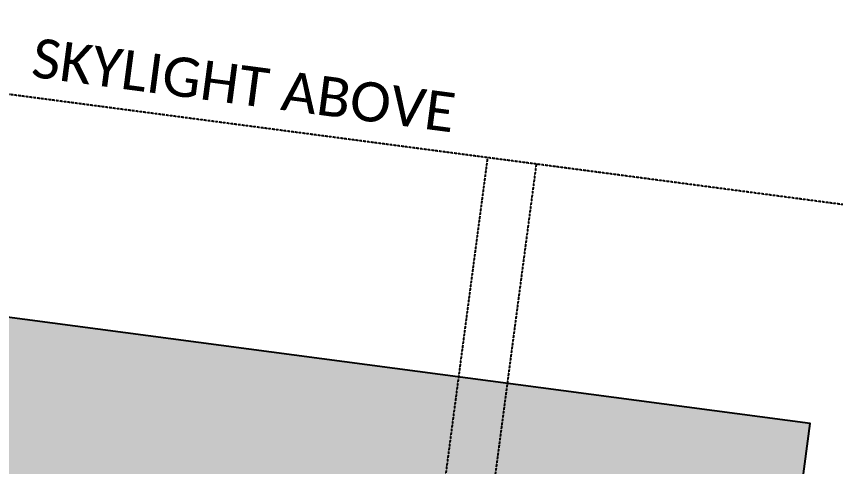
# Model space of a CAD drawing. Header units: millimetres. Extents: x -176651 to 424033, y -469666 to 486614.
# Drawn here: x 6719 to 8386, y 111307 to 112223 of the extents above; entities that cross this region are included whole.
import ezdxf

# ---------------------------------------------------------------- set-up
doc = ezdxf.new("R2010")
doc.units = ezdxf.units.MM
doc.linetypes.add('1625_East Villa$0$DASHED', pattern=[0.75, 0.5, -0.25])
for name, color, linetype in [('1625_East Villa$0$ad-Elevation 10', 8, 'Continuous'), ('1625_East Villa$0$ad-Furniture', 8, 'Continuous'), ('1625_East Villa$0$ad-Text main', 8, 'Continuous')]:
    doc.layers.add(name, color=color, linetype=linetype)
doc.styles.add('1625_East Villa$0$Standard', font='calibril.ttf')

# ---------------------------------------------------------------- blocks, each defined once
blk = doc.blocks.new('1625_East Villa$0$zw$DAD3')
at = {"transparency": 33554610}
h = blk.add_hatch(dxfattribs=at)
h.set_pattern_fill('DOTS', color=35, scale=20, angle=360)
h.set_pattern_definition([(360, (-800139.518, 271344.397), (15.875, 31.75), [0, -31.75])])
h.paths.add_polyline_path([(450, -2530), (2915, -2530), (2915, -450), (450, -450)])
at = {"layer": '1625_East Villa$0$ad-Elevation 10', "linetype": '1625_East Villa$0$DASHED'}
blk.add_lwpolyline([(0, -2980), (3365, -2980), (3365, 0), (0, 0)], close=True, dxfattribs=at)
for points in [[(2193.3, 0), (2193.3, -2980)], [(2293.3, 0), (2293.3, -2980)]]:
    blk.add_lwpolyline(points, dxfattribs=at)
at = {"layer": '1625_East Villa$0$ad-Elevation 10'}
blk.add_lwpolyline([(450, -2530), (2915, -2530), (2915, -450), (450, -450)], close=True, dxfattribs=at)
at = {"layer": '1625_East Villa$0$ad-Text main', "insert": (1682.5, 80.9), "char_height": 80, "width": 1164.819, "attachment_point": 5, "style": '1625_East Villa$0$Standard'}
blk.add_mtext('SKYLIGHT ABOVE', dxfattribs=at)
blk = doc.blocks.new('1625_East Villa$0$zw$D46D')
at = {"layer": '1625_East Villa$0$ad-Furniture'}
blk.add_blockref('1625_East Villa$0$zw$DAD3', (3610, 8185), dxfattribs=at)
blk = doc.blocks.new('1625_East Villa')
at = {"layer": '1625_East Villa$0$ad-Furniture'}
blk.add_blockref('1625_East Villa$0$zw$D46D', (0, 0), dxfattribs=at)
blk = doc.blocks.new("All Plot's Villa Plans")
at = {"ltscale": 5, "rotation": 352.4703876422526}
blk.add_blockref('1625_East Villa', (852, 104581.7), dxfattribs=at)

msp = doc.modelspace()

# ---------------------------------------------------------------- block references
at = {"ltscale": 5}
msp.add_blockref("All Plot's Villa Plans", (0, 0), dxfattribs=at)

doc.saveas('drawing.dxf')
